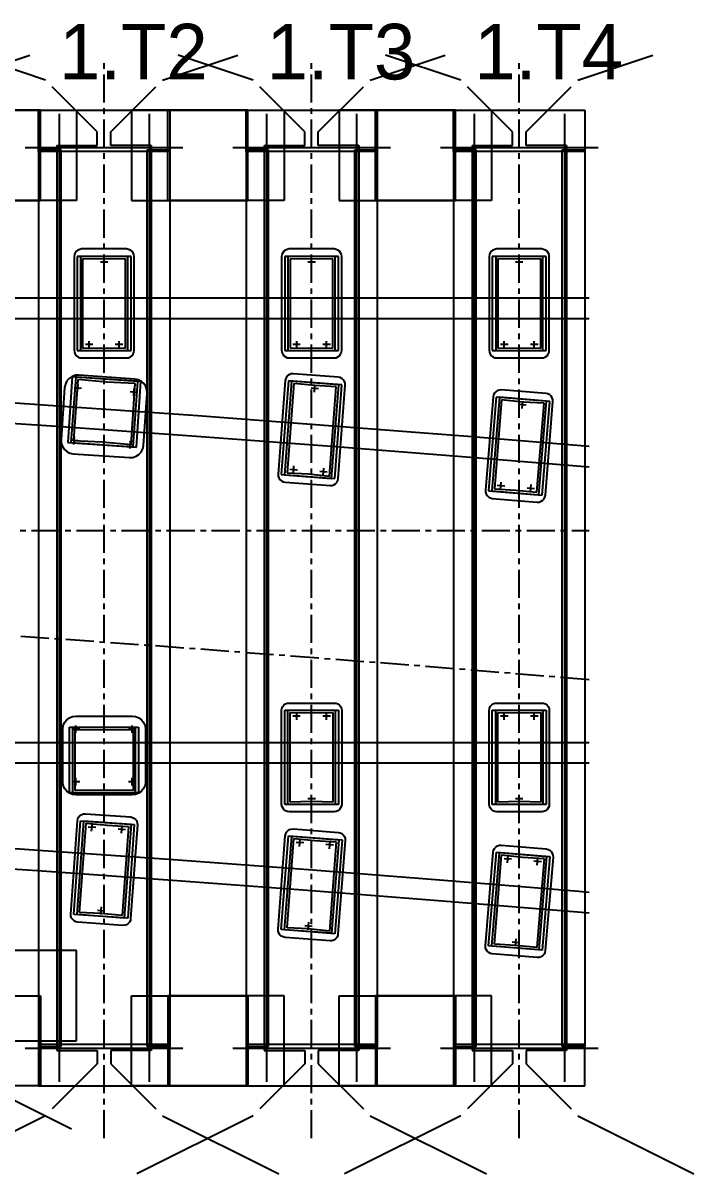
# Model space of a CAD drawing. Extents: x -148 to 173, y 20 to 148.
# Drawn here: x 137.7 to 167.5, y 20 to 71.1 of the extents above; entities that cross this region are included whole.
import ezdxf

# ---------------------------------------------------------------- set-up
doc = ezdxf.new("R2010")
doc.units = 0
doc.linetypes.add('CENTER', pattern=[2, 1.25, -0.25, 0.25, -0.25])
for name, color, linetype in [('CENTLINE', 6, 'CENTER'), ('CHBASE', 11, 'CONTINUOUS'), ('CHBOLTBO', 31, 'CONTINUOUS'), ('CHSOCKET', 9, 'CONTINUOUS'), ('KERFSOCK', 5, 'CONTINUOUS'), ('KERFTIMB', 3, 'CONTINUOUS'), ('RAILS', 7, 'CONTINUOUS'), ('TIMBCENT', 4, 'CENTER'), ('TIMBFLNG', 8, 'CONTINUOUS'), ('TIMBNUMB', 3, 'CONTINUOUS'), ('TIMBOUTL', 14, 'CONTINUOUS'), ('TIMBWEBS', 8, 'CONTINUOUS')]:
    doc.layers.add(name, color=color, linetype=linetype)

msp = doc.modelspace()

# ---------------------------------------------------------------- linework, layer by layer
at = {"layer": 'CENTLINE'}
for p, q in [((134.08, 48.57), (140.08, 48.57)), ((140.08, 48.57), (146.08, 48.57)), ((146.08, 48.57), (152.08, 48.57)), ((152.08, 48.57), (158.08, 48.57)), ((158.08, 48.57), (162.86, 48.57)), ((137.6, 43.87), (143.6, 43.45)), ((143.6, 43.45), (149.6, 43)), ((149.6, 43), (155.6, 42.54)), ((155.6, 42.54), (161.6, 42.05)), ((161.6, 42.05), (162.86, 41.95))]:
    msp.add_line(p, q, dxfattribs=at)
at = {"layer": 'CHBASE'}
for p, q in [((140.01, 60.9), (139.98, 60.82)), ((140.07, 60.97), (140.01, 60.9)), ((140.14, 61.02), (140.07, 60.97)), ((140.22, 61.05), (140.14, 61.02)), ((140.3, 61.07), (140.22, 61.05)), ((142.3, 61.07), (140.3, 61.07)), ((142.39, 61.05), (142.3, 61.07)), ((142.47, 61.02), (142.39, 61.05)), ((142.54, 60.97), (142.47, 61.02)), ((142.59, 60.9), (142.54, 60.97)), ((142.62, 60.82), (142.59, 60.9)), ((149.24, 60.9), (149.2, 60.82)), ((149.29, 60.97), (149.24, 60.9)), ((149.36, 61.02), (149.29, 60.97)), ((149.44, 61.05), (149.36, 61.02)), ((149.52, 61.07), (149.44, 61.05)), ((151.52, 61.07), (149.52, 61.07)), ((151.61, 61.05), (151.52, 61.07)), ((151.69, 61.02), (151.61, 61.05)), ((151.76, 60.97), (151.69, 61.02)), ((151.81, 60.9), (151.76, 60.97)), ((151.85, 60.82), (151.81, 60.9)), ((158.46, 60.9), (158.42, 60.82)), ((158.51, 60.97), (158.46, 60.9)), ((158.58, 61.02), (158.51, 60.97)), ((158.66, 61.05), (158.58, 61.02)), ((158.75, 61.07), (158.66, 61.05)), ((160.75, 61.07), (158.75, 61.07)), ((160.83, 61.05), (160.75, 61.07)), ((160.91, 61.02), (160.83, 61.05)), ((160.98, 60.97), (160.91, 61.02)), ((161.03, 60.9), (160.98, 60.97)), ((161.07, 60.82), (161.03, 60.9)), ((139.98, 60.82), (139.97, 60.73)), ((139.97, 60.73), (139.97, 56.57)), ((142.64, 60.73), (142.62, 60.82)), ((142.64, 56.57), (142.64, 60.73)), ((149.2, 60.82), (149.19, 60.73)), ((149.19, 60.73), (149.19, 56.57)), ((151.86, 60.73), (151.85, 60.82)), ((151.86, 56.57), (151.86, 60.73)), ((158.42, 60.82), (158.41, 60.73)), ((158.41, 60.73), (158.41, 56.57)), ((161.08, 60.73), (161.07, 60.82)), ((161.08, 56.57), (161.08, 60.73)), ((139.97, 56.57), (139.98, 56.48)), ((139.98, 56.48), (140.01, 56.4)), ((140.01, 56.4), (140.07, 56.33)), ((140.07, 56.33), (140.14, 56.28)), ((140.14, 56.28), (140.22, 56.24)), ((140.22, 56.24), (140.3, 56.23)), ((142.3, 56.23), (142.39, 56.24)), ((142.39, 56.24), (142.47, 56.28)), ((142.47, 56.28), (142.54, 56.33)), ((142.54, 56.33), (142.59, 56.4)), ((142.59, 56.4), (142.62, 56.48)), ((142.62, 56.48), (142.64, 56.57)), ((149.19, 56.57), (149.2, 56.48)), ((149.2, 56.48), (149.24, 56.4)), ((149.24, 56.4), (149.29, 56.33)), ((149.29, 56.33), (149.36, 56.28)), ((149.36, 56.28), (149.44, 56.24)), ((149.44, 56.24), (149.52, 56.23)), ((151.52, 56.23), (151.61, 56.24)), ((151.61, 56.24), (151.69, 56.28)), ((151.69, 56.28), (151.76, 56.33)), ((151.76, 56.33), (151.81, 56.4)), ((151.81, 56.4), (151.85, 56.48)), ((151.85, 56.48), (151.86, 56.57)), ((158.41, 56.57), (158.42, 56.48)), ((158.42, 56.48), (158.46, 56.4)), ((158.46, 56.4), (158.51, 56.33)), ((158.51, 56.33), (158.58, 56.28)), ((158.58, 56.28), (158.66, 56.24)), ((158.66, 56.24), (158.75, 56.23)), ((160.75, 56.23), (160.83, 56.24)), ((160.83, 56.24), (160.91, 56.28)), ((160.91, 56.28), (160.98, 56.33)), ((160.98, 56.33), (161.03, 56.4)), ((161.03, 56.4), (161.07, 56.48)), ((161.07, 56.48), (161.08, 56.57)), ((140.3, 56.23), (142.3, 56.23)), ((149.52, 56.23), (151.52, 56.23)), ((158.75, 56.23), (160.75, 56.23)), ((139.75, 55.32), (139.65, 55.21)), ((139.88, 55.41), (139.75, 55.32)), ((140.03, 55.46), (139.88, 55.41)), ((140.18, 55.46), (140.03, 55.46)), ((142.67, 55.29), (140.18, 55.46)), ((142.82, 55.26), (142.67, 55.29)), ((142.96, 55.19), (142.82, 55.26)), ((149.35, 55.22), (149.04, 51.07)), ((149.37, 55.31), (149.35, 55.22)), ((149.41, 55.38), (149.37, 55.31)), ((149.47, 55.45), (149.41, 55.38)), ((149.54, 55.5), (149.47, 55.45)), ((149.62, 55.52), (149.54, 55.5)), ((149.71, 55.53), (149.62, 55.52)), ((151.7, 55.38), (149.71, 55.53)), ((151.79, 55.36), (151.7, 55.38)), ((151.87, 55.32), (151.79, 55.36)), ((151.93, 55.26), (151.87, 55.32)), ((151.98, 55.19), (151.93, 55.26)), ((139.55, 54.92), (139.39, 52.6)), ((139.59, 55.07), (139.55, 54.92)), ((139.65, 55.21), (139.59, 55.07)), ((143.07, 55.09), (142.96, 55.19)), ((143.15, 54.96), (143.07, 55.09)), ((143.2, 54.82), (143.15, 54.96)), ((143.21, 54.67), (143.2, 54.82)), ((151.7, 50.87), (152.01, 55.02)), ((152.01, 55.11), (151.98, 55.19)), ((152.01, 55.02), (152.01, 55.11)), ((158.7, 54.73), (158.64, 54.67)), ((158.78, 54.78), (158.7, 54.73)), ((158.86, 54.8), (158.78, 54.78)), ((158.95, 54.81), (158.86, 54.8)), ((160.94, 54.65), (158.95, 54.81)), ((143.05, 52.34), (143.21, 54.67)), ((158.59, 54.5), (158.25, 50.35)), ((158.6, 54.59), (158.59, 54.5)), ((158.64, 54.67), (158.6, 54.59)), ((160.91, 50.13), (161.24, 54.29)), ((161.02, 54.63), (160.94, 54.65)), ((161.1, 54.59), (161.02, 54.63)), ((161.17, 54.53), (161.1, 54.59)), ((161.21, 54.46), (161.17, 54.53)), ((161.24, 54.37), (161.21, 54.46)), ((161.24, 54.29), (161.24, 54.37)), ((139.39, 52.6), (139.4, 52.44)), ((139.4, 52.44), (139.45, 52.3)), ((139.45, 52.3), (139.53, 52.17)), ((139.53, 52.17), (139.65, 52.07)), ((142.95, 52.05), (143.02, 52.19)), ((143.02, 52.19), (143.05, 52.34)), ((139.65, 52.07), (139.78, 52)), ((139.78, 52), (139.93, 51.97)), ((139.93, 51.97), (142.43, 51.8)), ((142.43, 51.8), (142.58, 51.81)), ((142.58, 51.81), (142.72, 51.86)), ((142.72, 51.86), (142.85, 51.94)), ((142.85, 51.94), (142.95, 52.05)), ((149.04, 51.07), (149.04, 50.98)), ((149.04, 50.98), (149.07, 50.9)), ((149.07, 50.9), (149.12, 50.82)), ((149.12, 50.82), (149.18, 50.77)), ((149.18, 50.77), (149.26, 50.73)), ((149.26, 50.73), (149.34, 50.71)), ((149.34, 50.71), (151.34, 50.56)), ((151.51, 50.59), (151.58, 50.64)), ((151.58, 50.64), (151.64, 50.7)), ((151.64, 50.7), (151.68, 50.78)), ((151.68, 50.78), (151.7, 50.87)), ((151.34, 50.56), (151.43, 50.56)), ((151.43, 50.56), (151.51, 50.59)), ((158.25, 50.35), (158.25, 50.26)), ((158.25, 50.26), (158.28, 50.18)), ((158.28, 50.18), (158.33, 50.11)), ((158.33, 50.11), (158.39, 50.05)), ((160.89, 50.05), (160.91, 50.13)), ((158.39, 50.05), (158.47, 50.01)), ((158.47, 50.01), (158.55, 49.99)), ((158.55, 49.99), (160.55, 49.83)), ((160.55, 49.83), (160.63, 49.83)), ((160.63, 49.83), (160.72, 49.86)), ((160.72, 49.86), (160.79, 49.91)), ((160.79, 49.91), (160.85, 49.97)), ((160.85, 49.97), (160.89, 50.05)), ((149.19, 40.57), (149.2, 40.66)), ((149.19, 36.4), (149.19, 40.57)), ((149.2, 40.66), (149.24, 40.74)), ((149.24, 40.74), (149.29, 40.8)), ((149.29, 40.8), (149.36, 40.86)), ((149.36, 40.86), (149.44, 40.89)), ((149.44, 40.89), (149.52, 40.9)), ((149.52, 40.9), (151.52, 40.9)), ((151.52, 40.9), (151.61, 40.89)), ((151.61, 40.89), (151.69, 40.86)), ((151.69, 40.86), (151.76, 40.8)), ((151.76, 40.8), (151.81, 40.74)), ((151.81, 40.74), (151.85, 40.66)), ((151.85, 40.66), (151.86, 40.57)), ((151.86, 40.57), (151.86, 36.4)), ((158.41, 40.57), (158.42, 40.66)), ((158.41, 36.4), (158.41, 40.57)), ((158.42, 40.66), (158.46, 40.74)), ((158.46, 40.74), (158.51, 40.8)), ((158.51, 40.8), (158.58, 40.86)), ((158.58, 40.86), (158.66, 40.89)), ((158.66, 40.89), (158.75, 40.9)), ((158.75, 40.9), (160.75, 40.9)), ((160.75, 40.9), (160.83, 40.89)), ((160.83, 40.89), (160.91, 40.86)), ((160.91, 40.86), (160.98, 40.8)), ((160.98, 40.8), (161.03, 40.74)), ((161.03, 40.74), (161.07, 40.66)), ((161.07, 40.66), (161.08, 40.57)), ((161.08, 40.57), (161.08, 36.4)), ((139.47, 39.74), (139.49, 39.89)), ((139.49, 39.89), (139.55, 40.03)), ((139.55, 40.03), (139.64, 40.15)), ((139.64, 40.15), (139.76, 40.24)), ((139.76, 40.24), (139.9, 40.3)), ((139.9, 40.3), (140.05, 40.32)), ((140.05, 40.32), (142.55, 40.32)), ((142.55, 40.32), (142.7, 40.3)), ((142.7, 40.3), (142.84, 40.24)), ((142.84, 40.24), (142.96, 40.15)), ((142.96, 40.15), (143.06, 40.03)), ((143.06, 40.03), (143.12, 39.89)), ((143.12, 39.89), (143.14, 39.74)), ((139.47, 37.4), (139.47, 39.74)), ((143.14, 39.74), (143.14, 37.4)), ((139.49, 37.25), (139.47, 37.4)), ((143.14, 37.4), (143.12, 37.25)), ((139.55, 37.11), (139.49, 37.25)), ((139.64, 36.99), (139.55, 37.11)), ((139.76, 36.9), (139.64, 36.99)), ((139.9, 36.84), (139.76, 36.9)), ((140.05, 36.82), (139.9, 36.84)), ((142.55, 36.82), (140.05, 36.82)), ((142.7, 36.84), (142.55, 36.82)), ((142.84, 36.9), (142.7, 36.84)), ((142.96, 36.99), (142.84, 36.9)), ((143.06, 37.11), (142.96, 36.99)), ((143.12, 37.25), (143.06, 37.11)), ((149.2, 36.32), (149.19, 36.4)), ((149.24, 36.24), (149.2, 36.32)), ((151.85, 36.32), (151.81, 36.24)), ((151.86, 36.4), (151.85, 36.32)), ((158.42, 36.32), (158.41, 36.4)), ((158.46, 36.24), (158.42, 36.32)), ((161.07, 36.32), (161.03, 36.24)), ((161.08, 36.4), (161.07, 36.32)), ((140.14, 35.76), (140.18, 35.84)), ((140.18, 35.84), (140.23, 35.9)), ((140.23, 35.9), (140.31, 35.95)), ((140.31, 35.95), (140.39, 35.98)), ((140.39, 35.98), (140.48, 35.98)), ((140.48, 35.98), (142.47, 35.84)), ((142.47, 35.84), (142.56, 35.82)), ((142.56, 35.82), (142.63, 35.79)), ((142.63, 35.79), (142.7, 35.73)), ((149.29, 36.17), (149.24, 36.24)), ((149.36, 36.11), (149.29, 36.17)), ((149.44, 36.08), (149.36, 36.11)), ((149.52, 36.07), (149.44, 36.08)), ((151.52, 36.07), (149.52, 36.07)), ((151.61, 36.08), (151.52, 36.07)), ((151.69, 36.11), (151.61, 36.08)), ((151.76, 36.17), (151.69, 36.11)), ((151.81, 36.24), (151.76, 36.17)), ((158.51, 36.17), (158.46, 36.24)), ((158.58, 36.11), (158.51, 36.17)), ((158.66, 36.08), (158.58, 36.11)), ((158.75, 36.07), (158.66, 36.08)), ((160.75, 36.07), (158.75, 36.07)), ((160.83, 36.08), (160.75, 36.07)), ((160.91, 36.11), (160.83, 36.08)), ((160.98, 36.17), (160.91, 36.11)), ((161.03, 36.24), (160.98, 36.17)), ((139.82, 31.52), (140.12, 35.67)), ((140.12, 35.67), (140.14, 35.76)), ((142.78, 35.49), (142.48, 31.33)), ((142.7, 35.73), (142.75, 35.66)), ((142.75, 35.66), (142.77, 35.57)), ((142.77, 35.57), (142.78, 35.49)), ((149.47, 35.23), (149.54, 35.28)), ((149.54, 35.28), (149.62, 35.3)), ((149.62, 35.3), (149.71, 35.31)), ((149.71, 35.31), (151.71, 35.15)), ((149.04, 30.85), (149.35, 35)), ((149.35, 35), (149.37, 35.09)), ((149.37, 35.09), (149.41, 35.16)), ((149.41, 35.16), (149.47, 35.23)), ((152.01, 34.8), (151.69, 30.64)), ((151.71, 35.15), (151.79, 35.14)), ((151.79, 35.14), (151.87, 35.1)), ((151.87, 35.1), (151.93, 35.04)), ((151.93, 35.04), (151.98, 34.97)), ((151.98, 34.97), (152.01, 34.88)), ((152.01, 34.88), (152.01, 34.8)), ((158.25, 30.12), (158.59, 34.27)), ((158.59, 34.27), (158.61, 34.36)), ((158.61, 34.36), (158.65, 34.44)), ((158.65, 34.44), (158.7, 34.5)), ((158.7, 34.5), (158.78, 34.55)), ((158.78, 34.55), (158.86, 34.58)), ((158.86, 34.58), (158.95, 34.58)), ((158.95, 34.58), (160.94, 34.42)), ((160.94, 34.42), (161.03, 34.4)), ((161.03, 34.4), (161.1, 34.36)), ((161.1, 34.36), (161.17, 34.3)), ((161.17, 34.3), (161.21, 34.23)), ((161.25, 34.06), (160.9, 29.9)), ((161.21, 34.23), (161.24, 34.14)), ((161.24, 34.14), (161.25, 34.06)), ((139.83, 31.43), (139.82, 31.52)), ((139.86, 31.35), (139.83, 31.43)), ((139.91, 31.28), (139.86, 31.35)), ((139.97, 31.22), (139.91, 31.28)), ((140.05, 31.18), (139.97, 31.22)), ((142.47, 31.24), (142.43, 31.17)), ((142.48, 31.33), (142.47, 31.24)), ((140.13, 31.16), (140.05, 31.18)), ((142.13, 31.02), (140.13, 31.16)), ((142.22, 31.03), (142.13, 31.02)), ((142.3, 31.05), (142.22, 31.03)), ((142.37, 31.1), (142.3, 31.05)), ((142.43, 31.17), (142.37, 31.1)), ((149.04, 30.76), (149.04, 30.85)), ((149.07, 30.68), (149.04, 30.76)), ((149.11, 30.6), (149.07, 30.68)), ((149.18, 30.55), (149.11, 30.6)), ((149.26, 30.51), (149.18, 30.55)), ((149.34, 30.49), (149.26, 30.51)), ((151.34, 30.34), (149.34, 30.49)), ((151.42, 30.34), (151.34, 30.34)), ((151.51, 30.37), (151.42, 30.34)), ((151.58, 30.42), (151.51, 30.37)), ((151.64, 30.48), (151.58, 30.42)), ((151.68, 30.56), (151.64, 30.48)), ((151.69, 30.64), (151.68, 30.56)), ((158.25, 30.03), (158.25, 30.12)), ((158.28, 29.95), (158.25, 30.03)), ((158.32, 29.88), (158.28, 29.95)), ((158.39, 29.82), (158.32, 29.88)), ((158.47, 29.78), (158.39, 29.82)), ((158.55, 29.76), (158.47, 29.78)), ((160.54, 29.6), (158.55, 29.76)), ((160.79, 29.68), (160.71, 29.63)), ((160.85, 29.74), (160.79, 29.68)), ((160.89, 29.82), (160.85, 29.74)), ((160.9, 29.9), (160.89, 29.82)), ((160.63, 29.6), (160.54, 29.6)), ((160.71, 29.63), (160.63, 29.6))]:
    msp.add_line(p, q, dxfattribs=at)
at = {"layer": 'CHBOLTBO'}
for p, q in [((141.47, 60.48), (141.14, 60.48)), ((141.3, 60.32), (141.3, 60.65)), ((150.69, 60.48), (150.36, 60.48)), ((150.52, 60.32), (150.52, 60.65)), ((159.91, 60.48), (159.58, 60.48)), ((159.75, 60.32), (159.75, 60.65)), ((140.8, 56.82), (140.47, 56.82)), ((140.64, 56.65), (140.64, 56.98)), ((142.14, 56.82), (141.8, 56.82)), ((141.97, 56.65), (141.97, 56.98)), ((150.02, 56.82), (149.69, 56.82)), ((149.86, 56.65), (149.86, 56.98)), ((151.36, 56.82), (151.02, 56.82)), ((151.19, 56.65), (151.19, 56.98)), ((159.25, 56.82), (158.91, 56.82)), ((159.08, 56.65), (159.08, 56.98)), ((160.58, 56.82), (160.25, 56.82)), ((160.41, 56.65), (160.41, 56.98)), ((140.3, 54.87), (139.97, 54.89)), ((140.12, 54.72), (140.15, 55.05)), ((142.8, 54.7), (142.46, 54.72)), ((142.62, 54.54), (142.64, 54.87)), ((150.83, 54.86), (150.5, 54.88)), ((150.65, 54.71), (150.67, 55.04)), ((159.88, 53.98), (159.91, 54.31)), ((160.06, 54.13), (159.73, 54.16)), ((139.96, 52.39), (139.99, 52.72)), ((140.14, 52.54), (139.81, 52.57)), ((142.63, 52.37), (142.3, 52.39)), ((142.46, 52.21), (142.48, 52.55)), ((149.89, 51.25), (149.55, 51.28)), ((149.71, 51.1), (149.73, 51.43)), ((151.22, 51.15), (150.88, 51.18)), ((151.04, 51), (151.06, 51.33)), ((158.92, 50.38), (158.95, 50.71)), ((159.1, 50.53), (158.77, 50.56)), ((160.43, 50.42), (160.1, 50.45)), ((160.25, 50.27), (160.28, 50.6)), ((149.86, 40.15), (149.86, 40.49)), ((151.19, 40.15), (151.19, 40.49)), ((159.08, 40.15), (159.08, 40.49)), ((160.41, 40.15), (160.41, 40.49)), ((140.05, 39.57), (140.05, 39.9)), ((142.55, 39.57), (142.55, 39.9)), ((150.02, 40.32), (149.69, 40.32)), ((151.36, 40.32), (151.02, 40.32)), ((159.25, 40.32), (158.91, 40.32)), ((160.58, 40.32), (160.25, 40.32)), ((140.22, 39.74), (139.89, 39.74)), ((142.72, 39.74), (142.39, 39.74)), ((140.22, 37.4), (139.89, 37.4)), ((140.05, 37.24), (140.05, 37.57)), ((142.72, 37.4), (142.39, 37.4)), ((142.55, 37.24), (142.55, 37.57)), ((150.52, 36.49), (150.52, 36.82)), ((159.75, 36.49), (159.75, 36.82)), ((150.69, 36.65), (150.36, 36.65)), ((159.91, 36.65), (159.58, 36.65)), ((140.93, 35.37), (140.6, 35.39)), ((140.75, 35.21), (140.78, 35.54)), ((142.26, 35.27), (141.93, 35.3)), ((142.08, 35.12), (142.11, 35.45)), ((149.99, 34.53), (150.01, 34.87)), ((150.17, 34.69), (149.83, 34.71)), ((151.49, 34.59), (151.16, 34.61)), ((151.32, 34.43), (151.34, 34.76)), ((159.4, 33.96), (159.07, 33.98)), ((159.22, 33.8), (159.25, 34.14)), ((160.73, 33.85), (160.39, 33.88)), ((160.55, 33.7), (160.57, 34.03)), ((141.16, 31.51), (141.18, 31.84)), ((141.34, 31.66), (141.01, 31.68)), ((150.55, 30.98), (150.22, 31.01)), ((150.37, 30.83), (150.4, 31.16)), ((159.76, 30.25), (159.43, 30.28)), ((159.58, 30.1), (159.61, 30.43))]:
    msp.add_line(p, q, dxfattribs=at)
at = {"layer": 'CHSOCKET'}
for p, q in [((140.11, 60.73), (140.11, 56.56)), ((142.5, 60.73), (140.11, 60.73)), ((140.25, 60.73), (140.25, 56.56)), ((142.35, 60.73), (140.25, 60.73)), ((142.35, 56.56), (142.35, 60.73)), ((142.5, 56.56), (142.5, 60.73)), ((149.33, 60.73), (149.33, 56.56)), ((151.72, 60.73), (149.33, 60.73)), ((149.47, 60.73), (149.47, 56.56)), ((151.57, 60.73), (149.47, 60.73)), ((151.57, 56.56), (151.57, 60.73)), ((151.72, 56.56), (151.72, 60.73)), ((158.55, 60.73), (158.55, 56.56)), ((160.94, 60.73), (158.55, 60.73)), ((158.7, 60.73), (158.7, 56.56)), ((160.8, 60.73), (158.7, 60.73)), ((160.8, 56.56), (160.8, 60.73)), ((160.94, 56.56), (160.94, 60.73)), ((140.11, 56.56), (142.5, 56.56)), ((140.25, 56.56), (142.35, 56.56)), ((149.33, 56.56), (151.72, 56.56)), ((149.47, 56.56), (151.57, 56.56)), ((158.55, 56.56), (160.94, 56.56)), ((158.7, 56.56), (160.8, 56.56)), ((139.89, 55.39), (139.69, 52.48)), ((140.04, 55.38), (139.83, 52.47)), ((142.94, 55.18), (139.89, 55.39)), ((142.8, 55.19), (140.04, 55.38)), ((142.59, 52.28), (142.8, 55.19)), ((142.74, 52.27), (142.94, 55.18)), ((149.49, 55.21), (149.17, 51.05)), ((149.63, 55.2), (149.32, 51.04)), ((151.87, 55.03), (149.49, 55.21)), ((151.73, 55.04), (149.63, 55.2)), ((151.41, 50.88), (151.73, 55.04)), ((151.56, 50.87), (151.87, 55.03)), ((158.72, 54.49), (158.38, 50.33)), ((158.87, 54.48), (158.53, 50.32)), ((161.11, 54.3), (158.72, 54.49)), ((160.96, 54.31), (158.87, 54.48)), ((160.62, 50.15), (160.96, 54.31)), ((160.77, 50.14), (161.11, 54.3)), ((139.69, 52.48), (142.74, 52.27)), ((139.83, 52.47), (142.59, 52.28)), ((149.17, 51.05), (151.56, 50.87)), ((149.32, 51.04), (151.41, 50.88)), ((158.38, 50.33), (160.77, 50.14)), ((158.53, 50.32), (160.62, 50.15)), ((149.33, 36.4), (149.33, 40.58)), ((149.33, 40.58), (151.72, 40.58)), ((149.47, 36.4), (149.47, 40.58)), ((149.47, 40.58), (151.57, 40.58)), ((151.57, 40.58), (151.57, 36.4)), ((151.72, 40.58), (151.72, 36.4)), ((158.55, 36.4), (158.55, 40.58)), ((158.55, 40.58), (160.94, 40.58)), ((158.7, 36.4), (158.7, 40.58)), ((158.7, 40.58), (160.8, 40.58)), ((160.8, 40.58), (160.8, 36.4)), ((160.94, 40.58), (160.94, 36.4)), ((139.77, 36.91), (139.77, 39.83)), ((139.77, 39.83), (142.83, 39.83)), ((139.92, 36.91), (139.92, 39.83)), ((139.92, 39.83), (142.69, 39.83)), ((142.69, 39.83), (142.69, 36.91)), ((142.83, 39.83), (142.83, 36.91)), ((142.83, 36.91), (139.77, 36.91)), ((142.69, 36.91), (139.92, 36.91)), ((151.72, 36.4), (149.33, 36.4)), ((151.57, 36.4), (149.47, 36.4)), ((160.94, 36.4), (158.55, 36.4)), ((160.8, 36.4), (158.7, 36.4)), ((139.96, 31.51), (140.26, 35.67)), ((140.11, 31.5), (140.4, 35.66)), ((140.26, 35.67), (142.64, 35.51)), ((140.4, 35.66), (142.5, 35.52)), ((142.5, 35.52), (142.2, 31.35)), ((142.64, 35.51), (142.35, 31.34)), ((149.17, 30.84), (149.49, 35)), ((149.32, 30.83), (149.64, 34.99)), ((149.49, 35), (151.88, 34.82)), ((149.64, 34.99), (151.73, 34.83)), ((151.73, 34.83), (151.41, 30.67)), ((151.88, 34.82), (151.56, 30.65)), ((158.38, 30.11), (158.73, 34.27)), ((158.53, 30.1), (158.87, 34.26)), ((158.73, 34.27), (161.11, 34.08)), ((158.87, 34.26), (160.96, 34.09)), ((160.96, 34.09), (160.62, 29.93)), ((161.11, 34.08), (160.77, 29.92)), ((142.35, 31.34), (139.96, 31.51)), ((142.2, 31.35), (140.11, 31.5)), ((151.56, 30.65), (149.17, 30.84)), ((151.41, 30.67), (149.32, 30.83)), ((160.77, 29.92), (158.38, 30.11)), ((160.62, 29.93), (158.53, 30.1))]:
    msp.add_line(p, q, dxfattribs=at)
at = {"layer": 'KERFSOCK'}
for p, q in [((140.35, 60.63), (140.35, 56.66)), ((141.3, 60.61), (140.35, 60.63)), ((142.25, 60.63), (141.3, 60.61)), ((142.25, 56.66), (142.25, 60.63)), ((149.57, 60.63), (149.57, 56.66)), ((150.52, 60.61), (149.57, 60.63)), ((151.47, 60.63), (150.52, 60.61)), ((151.47, 56.66), (151.47, 60.63)), ((158.8, 60.63), (158.8, 56.66)), ((159.75, 60.61), (158.8, 60.63)), ((160.7, 60.63), (159.75, 60.61)), ((160.7, 56.66), (160.7, 60.63)), ((140.35, 56.66), (141.3, 56.68)), ((141.3, 56.68), (142.25, 56.66)), ((149.57, 56.66), (150.52, 56.68)), ((150.52, 56.68), (151.47, 56.66)), ((158.8, 56.66), (159.75, 56.68)), ((159.75, 56.68), (160.7, 56.66)), ((140.13, 55.27), (139.94, 52.56)), ((141.41, 55.16), (140.13, 55.27)), ((142.69, 55.09), (141.41, 55.16)), ((142.5, 52.38), (142.69, 55.09)), ((149.73, 55.09), (149.43, 51.13)), ((150.67, 55), (149.73, 55.09)), ((151.62, 54.95), (150.67, 55)), ((151.32, 50.98), (151.62, 54.95)), ((158.96, 54.37), (158.64, 50.41)), ((159.9, 54.27), (158.96, 54.37)), ((160.85, 54.22), (159.9, 54.27)), ((160.53, 50.26), (160.85, 54.22)), ((139.94, 52.56), (141.22, 52.5)), ((141.22, 52.5), (142.5, 52.38)), ((149.43, 51.13), (150.38, 51.08)), ((150.38, 51.08), (151.32, 50.98)), ((158.64, 50.41), (159.59, 50.35)), ((159.59, 50.35), (160.53, 50.26)), ((149.57, 36.5), (149.57, 40.48)), ((149.57, 40.48), (150.52, 40.46)), ((150.52, 40.46), (151.47, 40.48)), ((151.47, 40.48), (151.47, 36.5)), ((158.8, 36.5), (158.8, 40.48)), ((158.8, 40.48), (159.75, 40.46)), ((159.75, 40.46), (160.7, 40.48)), ((160.7, 40.48), (160.7, 36.5)), ((140.02, 37.01), (140.02, 39.73)), ((140.02, 39.73), (141.3, 39.71)), ((141.3, 39.71), (142.59, 39.73)), ((142.59, 39.73), (142.59, 37.01)), ((141.3, 37.03), (140.02, 37.01)), ((142.59, 37.01), (141.3, 37.03)), ((150.52, 36.53), (149.57, 36.5)), ((151.47, 36.5), (150.52, 36.53)), ((159.75, 36.53), (158.8, 36.5)), ((160.7, 36.5), (159.75, 36.53)), ((140.21, 31.59), (140.5, 35.56)), ((140.5, 35.56), (141.44, 35.47)), ((141.44, 35.47), (142.39, 35.42)), ((142.39, 35.42), (142.11, 31.46)), ((149.43, 30.92), (149.73, 34.88)), ((149.73, 34.88), (150.67, 34.79)), ((150.67, 34.79), (151.62, 34.74)), ((151.62, 34.74), (151.32, 30.77)), ((158.64, 30.19), (158.96, 34.15)), ((158.96, 34.15), (159.91, 34.05)), ((159.91, 34.05), (160.86, 34)), ((160.86, 34), (160.53, 30.04)), ((141.16, 31.55), (140.21, 31.59)), ((142.11, 31.46), (141.16, 31.55)), ((150.37, 30.87), (149.43, 30.92)), ((151.32, 30.77), (150.37, 30.87)), ((159.58, 30.13), (158.64, 30.19)), ((160.53, 30.04), (159.58, 30.13))]:
    msp.add_line(p, q, dxfattribs=at)
at = {"layer": 'KERFTIMB'}
for p, q in [((134.68, 68.57), (138.01, 69.68)), ((138.7, 68.57), (135.37, 69.68)), ((143.9, 68.57), (147.24, 69.68)), ((147.92, 68.57), (144.59, 69.68)), ((153.12, 68.57), (156.46, 69.68)), ((157.15, 68.57), (153.81, 69.68)), ((162.35, 68.57), (165.68, 69.68)), ((141, 66.27), (139, 68.27)), ((141.6, 66.27), (143.6, 68.27)), ((150.22, 66.27), (148.22, 68.27)), ((150.82, 66.27), (152.82, 68.27)), ((159.45, 66.27), (157.45, 68.27)), ((160.05, 66.27), (162.05, 68.27)), ((141, 65.67), (141, 66.27)), ((141.6, 65.67), (141.6, 66.27)), ((150.22, 65.67), (150.22, 66.27)), ((150.82, 65.67), (150.82, 66.27)), ((159.45, 65.67), (159.45, 66.27)), ((160.05, 65.67), (160.05, 66.27)), ((139.2, 65.67), (141, 65.67)), ((139.2, 65.67), (139.2, 25.47)), ((143.4, 65.67), (141.6, 65.67)), ((143.4, 65.67), (143.4, 25.47)), ((148.42, 65.67), (150.22, 65.67)), ((148.42, 65.67), (148.42, 25.47)), ((152.62, 65.67), (150.82, 65.67)), ((152.62, 65.67), (152.62, 25.47)), ((157.65, 65.67), (159.45, 65.67)), ((157.65, 65.67), (157.65, 25.47)), ((161.85, 65.67), (160.05, 65.67)), ((161.85, 65.67), (161.85, 25.47)), ((139.2, 25.47), (141, 25.47)), ((141, 25.47), (141, 24.87)), ((143.4, 25.47), (141.6, 25.47)), ((141.6, 25.47), (141.6, 24.87)), ((148.42, 25.47), (150.22, 25.47)), ((150.22, 25.47), (150.22, 24.87)), ((152.62, 25.47), (150.82, 25.47)), ((150.82, 25.47), (150.82, 24.87)), ((157.65, 25.47), (159.45, 25.47)), ((159.45, 25.47), (159.45, 24.87)), ((161.85, 25.47), (160.05, 25.47)), ((160.05, 25.47), (160.05, 24.87)), ((134.68, 24.57), (139.85, 21.98)), ((141, 24.87), (139, 22.87)), ((141.6, 24.87), (143.6, 22.87)), ((150.22, 24.87), (148.22, 22.87)), ((150.82, 24.87), (152.82, 22.87)), ((159.45, 24.87), (157.45, 22.87)), ((160.05, 24.87), (162.05, 22.87)), ((138.7, 22.57), (133.54, 19.98)), ((147.92, 22.57), (142.76, 19.98)), ((143.9, 22.57), (149.07, 19.98)), ((157.15, 22.57), (151.98, 19.98)), ((153.12, 22.57), (158.29, 19.98)), ((162.35, 22.57), (167.51, 19.98))]:
    msp.add_line(p, q, dxfattribs=at)
at = {"layer": 'RAILS'}
for p, q in [((134.08, 58.9), (140.08, 58.9)), ((140.08, 58.9), (146.08, 58.9)), ((146.08, 58.9), (152.08, 58.9)), ((152.08, 58.9), (158.08, 58.9)), ((158.08, 58.9), (162.86, 58.9)), ((134.08, 57.98), (140.08, 57.98)), ((140.08, 57.98), (146.08, 57.98)), ((146.08, 57.98), (152.08, 57.98)), ((152.08, 57.98), (158.08, 57.98)), ((158.08, 57.98), (162.86, 57.98)), ((133.46, 54.5), (139.46, 54.09)), ((139.46, 54.09), (145.46, 53.67)), ((133.41, 53.58), (139.41, 53.18)), ((139.41, 53.18), (145.41, 52.75)), ((145.46, 53.67), (151.46, 53.22)), ((151.46, 53.22), (157.46, 52.75)), ((145.41, 52.75), (151.41, 52.31)), ((157.46, 52.75), (162.86, 52.31)), ((151.41, 52.31), (157.41, 51.84)), ((157.41, 51.84), (162.86, 51.39)), ((136.79, 39.15), (142.79, 39.15)), ((142.79, 39.15), (148.79, 39.15)), ((148.79, 39.15), (154.79, 39.15)), ((154.79, 39.15), (160.79, 39.15)), ((160.79, 39.15), (162.86, 39.15)), ((136.79, 38.24), (142.79, 38.24)), ((142.79, 38.24), (148.79, 38.24)), ((148.79, 38.24), (154.79, 38.24)), ((154.79, 38.24), (160.79, 38.24)), ((160.79, 38.24), (162.86, 38.24)), ((132.39, 34.78), (138.39, 34.37)), ((138.39, 34.37), (144.39, 33.95)), ((132.34, 33.86), (138.34, 33.46)), ((144.39, 33.95), (150.39, 33.5)), ((138.34, 33.46), (144.34, 33.03)), ((150.39, 33.5), (156.39, 33.03)), ((144.34, 33.03), (150.34, 32.58)), ((156.39, 33.03), (162.39, 32.54)), ((150.34, 32.58), (156.34, 32.11)), ((162.39, 32.54), (162.86, 32.5)), ((156.34, 32.11), (162.34, 31.62)), ((162.34, 31.62), (162.86, 31.58))]:
    msp.add_line(p, q, dxfattribs=at)
at = {"layer": 'TIMBCENT'}
for p, q in [((141.3, 21.57), (141.3, 69.57)), ((150.52, 21.57), (150.52, 69.57)), ((159.75, 21.57), (159.75, 69.57))]:
    msp.add_line(p, q, dxfattribs=at)
at = {"layer": 'TIMBFLNG'}
for p, q in [((138.39, 65.4), (138.39, 67.23)), ((138.39, 67.23), (144.22, 67.23)), ((144.22, 67.23), (144.22, 65.4)), ((147.61, 65.4), (147.61, 67.23)), ((147.61, 67.23), (153.44, 67.23)), ((153.44, 67.23), (153.44, 65.4)), ((156.83, 65.4), (156.83, 67.23)), ((156.83, 67.23), (162.66, 67.23)), ((162.66, 67.23), (162.66, 65.4)), ((139.39, 65.48), (138.39, 65.48)), ((138.39, 65.48), (138.39, 25.65)), ((139.39, 25.65), (139.39, 65.48)), ((143.22, 65.48), (144.22, 65.48)), ((143.22, 25.65), (143.22, 65.48)), ((144.22, 65.48), (144.22, 25.65)), ((148.61, 65.48), (147.61, 65.48)), ((147.61, 65.48), (147.61, 25.65)), ((148.61, 25.65), (148.61, 65.48)), ((152.44, 65.48), (153.44, 65.48)), ((152.44, 25.65), (152.44, 65.48)), ((153.44, 65.48), (153.44, 25.65)), ((157.83, 65.48), (156.83, 65.48)), ((156.83, 65.48), (156.83, 25.65)), ((157.83, 25.65), (157.83, 65.48)), ((161.66, 65.48), (162.66, 65.48)), ((161.66, 25.65), (161.66, 65.48)), ((162.66, 65.48), (162.66, 25.65)), ((144.22, 65.4), (138.39, 65.4)), ((153.44, 65.4), (147.61, 65.4)), ((162.66, 65.4), (156.83, 65.4)), ((138.39, 25.73), (138.39, 23.9)), ((144.22, 25.73), (138.39, 25.73)), ((138.39, 25.65), (139.39, 25.65)), ((144.22, 25.65), (143.22, 25.65)), ((144.22, 23.9), (144.22, 25.73)), ((147.61, 25.73), (147.61, 23.9)), ((153.44, 25.73), (147.61, 25.73)), ((147.61, 25.65), (148.61, 25.65)), ((153.44, 25.65), (152.44, 25.65)), ((153.44, 23.9), (153.44, 25.73)), ((156.83, 25.73), (156.83, 23.9)), ((162.66, 25.73), (156.83, 25.73)), ((156.83, 25.65), (157.83, 25.65)), ((162.66, 25.65), (161.66, 25.65)), ((162.66, 23.9), (162.66, 25.73)), ((138.39, 23.9), (144.22, 23.9)), ((147.61, 23.9), (153.44, 23.9)), ((156.83, 23.9), (162.66, 23.9))]:
    msp.add_line(p, q, dxfattribs=at)
at = {"layer": 'TIMBOUTL'}
for p, q in [((139.3, 67.07), (139.3, 24.07)), ((143.3, 67.07), (143.3, 24.07)), ((148.52, 67.07), (148.52, 24.07)), ((152.52, 67.07), (152.52, 24.07)), ((157.75, 67.07), (157.75, 24.07)), ((161.75, 67.07), (161.75, 24.07)), ((137.8, 65.57), (144.8, 65.57)), ((147.02, 65.57), (154.02, 65.57)), ((156.25, 65.57), (163.25, 65.57)), ((137.8, 25.57), (144.8, 25.57)), ((147.02, 25.57), (154.02, 25.57)), ((156.25, 25.57), (163.25, 25.57))]:
    msp.add_line(p, q, dxfattribs=at)
at = {"layer": 'TIMBWEBS'}
for p, q in [((138.47, 67.23), (133.3, 67.23)), ((134.91, 67.23), (140.08, 67.23)), ((138.47, 63.23), (138.47, 67.23)), ((140.08, 67.23), (140.08, 63.23)), ((147.69, 67.23), (142.52, 67.23)), ((142.52, 67.23), (142.52, 63.23)), ((144.14, 67.23), (149.3, 67.23)), ((144.14, 63.23), (144.14, 67.23)), ((147.69, 63.23), (147.69, 67.23)), ((149.3, 67.23), (149.3, 63.23)), ((156.91, 67.23), (151.75, 67.23)), ((151.75, 67.23), (151.75, 63.23)), ((153.36, 67.23), (158.52, 67.23)), ((153.36, 63.23), (153.36, 67.23)), ((156.91, 63.23), (156.91, 67.23)), ((158.52, 67.23), (158.52, 63.23)), ((133.3, 63.23), (138.47, 63.23)), ((140.08, 63.23), (134.91, 63.23)), ((142.52, 63.23), (147.69, 63.23)), ((149.3, 63.23), (144.14, 63.23)), ((151.75, 63.23), (156.91, 63.23)), ((158.52, 63.23), (153.36, 63.23)), ((140.08, 29.9), (134.91, 29.9)), ((140.08, 25.9), (140.08, 29.9)), ((133.3, 27.9), (138.47, 27.9)), ((138.47, 27.9), (138.47, 23.9)), ((142.52, 23.9), (142.52, 27.9)), ((142.52, 27.9), (147.69, 27.9)), ((149.3, 27.9), (144.14, 27.9)), ((144.14, 27.9), (144.14, 23.9)), ((147.69, 27.9), (147.69, 23.9)), ((149.3, 23.9), (149.3, 27.9)), ((151.75, 23.9), (151.75, 27.9)), ((151.75, 27.9), (156.91, 27.9)), ((158.52, 27.9), (153.36, 27.9)), ((153.36, 27.9), (153.36, 23.9)), ((156.91, 27.9), (156.91, 23.9)), ((158.52, 23.9), (158.52, 27.9)), ((134.91, 25.9), (140.08, 25.9)), ((138.47, 23.9), (133.3, 23.9)), ((147.69, 23.9), (142.52, 23.9)), ((144.14, 23.9), (149.3, 23.9)), ((156.91, 23.9), (151.75, 23.9)), ((153.36, 23.9), (158.52, 23.9))]:
    msp.add_line(p, q, dxfattribs=at)

# ---------------------------------------------------------------- texts
at = {"layer": 'TIMBNUMB'}
for s, p in [('1.T2', (139.3, 68.601)), ('1.T3', (148.52, 68.601)), ('1.T4', (157.75, 68.601))]:
    msp.add_text(s, height=2.4694, dxfattribs=at).set_placement(p)

doc.saveas('drawing.dxf')
